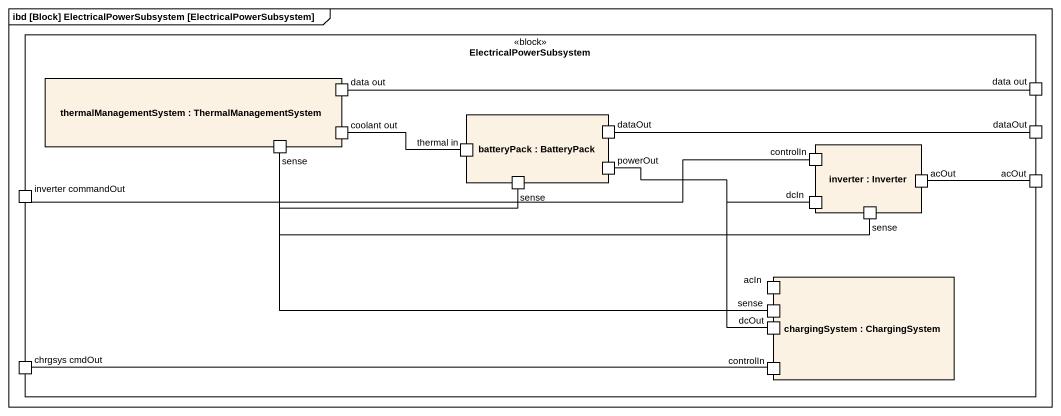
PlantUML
@startuml
mainframe ibd [Block] ElectricalPowerSubsystem [ElectricalPowerSubsystem]
rectangle ElectricalPowerSubsystem <<block>> {
  rectangle "thermalManagementSystem : ThermalManagementSystem" as thermalManagementSystem {
    port "data out" as data_out
    port "coolant out" as coolant_out
    port sense
  }
  port "data out" as data_out_2
  rectangle "batteryPack : BatteryPack" as batteryPack {
    port dataOut
    port "thermal in" as thermal_in
    port powerOut
    port "sense" as sense_2
  }
  port "dataOut" as dataOut_2
  rectangle "inverter : Inverter" as inverter {
    port controlIn
    port dcIn
    port acOut
    port "sense" as sense_3
  }
  port "inverter commandOut" as inverter_commandOut
  port "acOut" as acOut_2
  rectangle "chargingSystem : ChargingSystem" as chargingSystem {
    port acIn
    port "sense" as sense_4
    port dcOut
    port "controlIn" as controlIn_2
  }
  port "chrgsys cmdOut" as chrgsys_cmdOut
}
data_out -right- data_out_2
coolant_out -right- thermal_in
dataOut -right- dataOut_2
sense -right- sense_2
sense -right- sense_3
sense -right- sense_4
powerOut -right- dcIn
inverter_commandOut -right- controlIn
acOut -right- acOut_2
dcOut -up- powerOut
chrgsys_cmdOut -right- controlIn_2
@enduml
